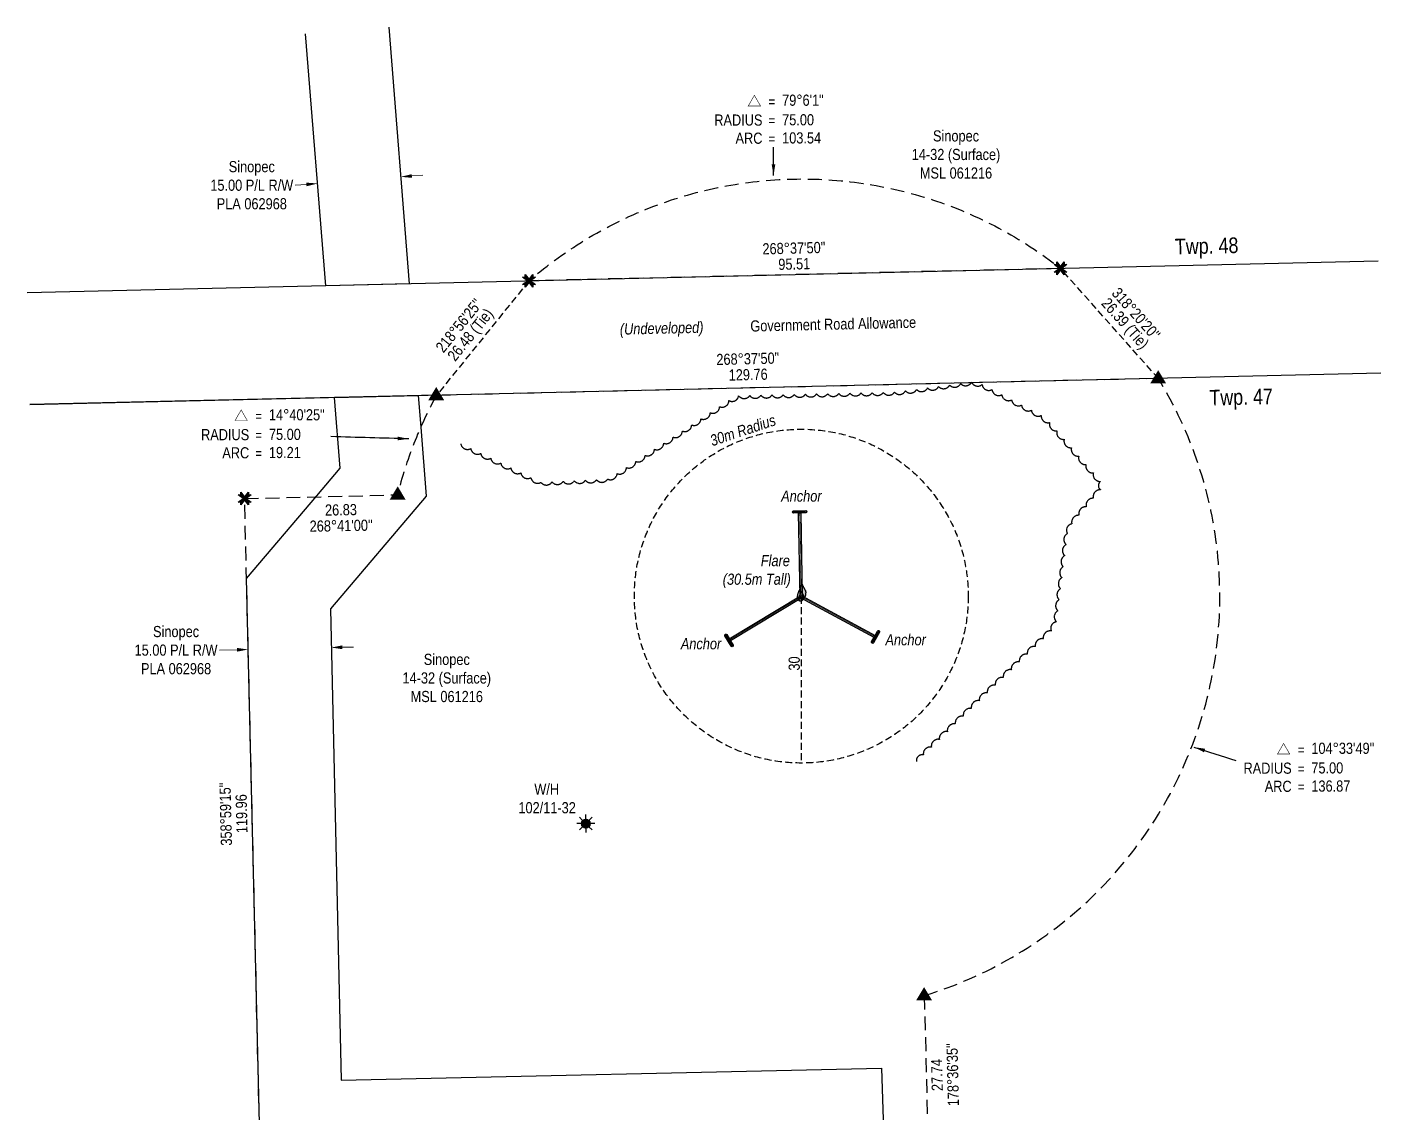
# Model space of a CAD drawing. Extents: x 614096 to 617019, y 5883619 to 5886341.
# Drawn here: x 615803 to 617019, y 5885366 to 5886341 of the extents above; entities that cross this region are included whole.
import ezdxf
from ezdxf.enums import TextEntityAlignment as Align

# ---------------------------------------------------------------- set-up
doc = ezdxf.new("R2010")
doc.units = 0
doc.header["$LTSCALE"] = 5
doc.header["$PDSIZE"] = 1
for name, pattern in [('0', [1, 1, 0]), ('foc-ACCESSROAD', [3.75, 2.5, -1.25]), ('foc-TIELINE', [1.875, 1.25, -0.625])]:
    doc.linetypes.add(name, pattern=pattern)
doc.layers.get('Defpoints').update_dxf_attribs({"color": 9})
for name, color, linetype in [('AS-POWER-EXISTING-ANC', 72, 'Continuous'), ('AS-POWER-EXISTING-T', 72, 'Continuous'), ('AS-SYMBOL', 7, 'Continuous'), ('C-RW', 13, 'Continuous'), ('C-WS', 13, 'foc-ACCESSROAD'), ('C-WS-S', 13, 'Continuous'), ('D-TXT', 6, 'Continuous'), ('L-BD', 7, 'Continuous'), ('L-MON', 1, 'Continuous'), ('L-ROAD-T', 7, 'Continuous'), ('L-SEC', 7, 'Continuous'), ('L-TIE', 7, 'foc-TIELINE'), ('P-BUFFER-PURPLE', 187, 'foc-TIELINE'), ('P-BUFFER-PURPLE-T', 187, 'Continuous'), ('T-BUSH', 110, '0'), ('T-TIE', 201, 'foc-TIELINE')]:
    doc.layers.add(name, color=color, linetype=linetype)
for name, color, linetype, lineweight in [('C-RW-T', 13, 'Continuous', 9), ('C-WS-T', 13, 'Continuous', 9), ('T-TEXT', 48, 'Continuous', 18)]:
    doc.layers.add(name, color=color, linetype=linetype, lineweight=lineweight)
doc.styles.add('18', font='ARIALN.TTF', dxfattribs={"height": 18})
doc.styles.add('80', font='ARIALN.TTF', dxfattribs={"height": 10})
doc.styles.add('80CG', font='ARIALN.TTF', dxfattribs={"height": 10})
doc.styles.add('80L', font='ARIALN.TTF', dxfattribs={"height": 10})
doc.styles.add('80LS', font='ARIALNI.TTF', dxfattribs={"height": 10})
doc.dimstyles.new('Compass 5 000', dxfattribs={"dimscale": 5, "dimtxt": 9, "dimasz": 2, "dimexe": 0.2, "dimexo": 0.0625, "dimgap": 0.5, "dimtad": 0, "dimtih": 1, "dimtoh": 1, "dimzin": 0, "dimdsep": 46, "dimtxsty": '80CG', "dimcen": 0.1, "dimse1": 1, "dimse2": 1, "dimclrd": 256, "dimclrt": 256, "dimaunit": 1, "dimadec": 4, "dimazin": 0, "dimtfac": 0.06, "dimtofl": 0, "dimtmove": 0, "dimatfit": 1, "dimfxl": 0.2, "dimtolj": 1, "dimtzin": 0, "dimlwd": -1, "dimarcsym": 0})

# ---------------------------------------------------------------- blocks, each defined once
blk = doc.blocks.new('*U477')
h = blk.add_hatch(color=255)
h.dxf.hatch_style = 1
edge = h.paths.add_edge_path()
edge.add_arc((12.99, 7.84), 0.2, -58.8801, 121.1199, ccw=False)
edge.add_line((13.09, 7.67), (0.27, -0.07))
edge.add_line((0.27, -0.07), (0.07, 0.27))
edge.add_line((0.07, 0.27), (12.88, 8.01))
h = blk.add_hatch(color=255)
h.dxf.hatch_style = 1
edge = h.paths.add_edge_path()
edge.add_arc((-0.57, 0.94), 0.2, 31.1199, 211.1199, ccw=False)
edge.add_line((-0.4, 1.05), (0.27, -0.07))
edge.add_line((0.27, -0.07), (0.74, -0.84))
edge.add_arc((0.57, -0.94), 0.2, -148.8801, 31.1199, ccw=False)
edge.add_line((0.4, -1.05), (-0.74, 0.84))
at = {"color": 72, "const_width": 0.1, "flags": 128}
for points in [[(12.99, 7.84), (0, 0)], [(-0.57, 0.94), (0.57, -0.94)]]:
    blk.add_lwpolyline(points, dxfattribs=at)
at = {"color": 255, "flags": 128}
blk.add_lwpolyline([(12.88, 8.01, -1), (13.09, 7.67), (0.27, -0.07), (0.07, 0.27)], format="xyb", close=True, dxfattribs=at)
at = {"color": 255}
blk.add_lwpolyline([(-0.74, 0.84, -1), (-0.4, 1.05), (0.27, -0.07), (0.74, -0.84, -1), (0.4, -1.05)], format="xyb", close=True, dxfattribs=at)
blk = doc.blocks.new('*U478')
h = blk.add_hatch(color=255)
h.dxf.hatch_style = 1
edge = h.paths.add_edge_path()
edge.add_arc((-13.35, 7.22), 0.2, 61.5872, 241.5872, ccw=False)
edge.add_line((-13.26, 7.4), (-0.08, 0.27))
edge.add_line((-0.08, 0.27), (-0.27, -0.08))
edge.add_line((-0.27, -0.08), (-13.45, 7.05))
h = blk.add_hatch(color=255)
h.dxf.hatch_style = 1
edge = h.paths.add_edge_path()
edge.add_arc((-0.52, -0.97), 0.2, 151.5872, 331.5872, ccw=False)
edge.add_line((-0.7, -0.87), (-0.08, 0.27))
edge.add_line((-0.08, 0.27), (0.35, 1.06))
edge.add_arc((0.52, 0.97), 0.2, -28.4128, 151.5872, ccw=False)
edge.add_line((0.7, 0.87), (-0.35, -1.06))
at = {"color": 255, "flags": 128}
blk.add_lwpolyline([(-13.45, 7.05, -1), (-13.26, 7.4), (-0.08, 0.27), (-0.27, -0.08)], format="xyb", close=True, dxfattribs=at)
at = {"color": 72, "const_width": 0.1, "flags": 128}
for points in [[(-13.35, 7.22), (0, 0)], [(-0.52, -0.97), (0.52, 0.97)]]:
    blk.add_lwpolyline(points, dxfattribs=at)
at = {"color": 255}
blk.add_lwpolyline([(-0.35, -1.06, -1), (-0.7, -0.87), (-0.08, 0.27), (0.35, 1.06, -1), (0.7, 0.87)], format="xyb", close=True, dxfattribs=at)
blk = doc.blocks.new('*U479')
h = blk.add_hatch(color=255)
h.dxf.hatch_style = 1
edge = h.paths.add_edge_path()
edge.add_arc((1.1, 0.02), 0.2, -88.9816, 91.0184, ccw=False)
edge.add_line((1.1, -0.18), (-0.2, -0.2))
edge.add_line((-0.2, -0.2), (-1.1, -0.22))
edge.add_arc((-1.1, -0.02), 0.2, 91.0184, 271.0184, ccw=False)
edge.add_line((-1.1, 0.18), (1.1, 0.22))
h = blk.add_hatch(color=255)
h.dxf.hatch_style = 1
edge = h.paths.add_edge_path()
edge.add_arc((0.27, -15.25), 0.2, -178.9816, 1.0184, ccw=False)
edge.add_line((0.07, -15.25), (-0.2, -0.2))
edge.add_line((-0.2, -0.2), (0.2, -0.2))
edge.add_line((0.2, -0.2), (0.47, -15.25))
at = {"color": 255}
blk.add_lwpolyline([(1.1, 0.22, -1), (1.1, -0.18), (-0.2, -0.2), (-1.1, -0.22, -1), (-1.1, 0.18)], format="xyb", close=True, dxfattribs=at)
at = {"color": 72, "const_width": 0.1, "flags": 128}
for points in [[(1.1, 0.02), (-1.1, -0.02)], [(0.27, -15.25), (0, 0)]]:
    blk.add_lwpolyline(points, dxfattribs=at)
at = {"color": 255, "flags": 128}
blk.add_lwpolyline([(0.47, -15.25, -1), (0.07, -15.25), (-0.2, -0.2), (0.2, -0.2)], format="xyb", close=True, dxfattribs=at)
blk = doc.blocks.new('FLARE')
h = blk.add_hatch(color=255)
h.dxf.hatch_style = 1
h.paths.add_polyline_path([(0.16, 2.41, 0.114147), (0.13, 2.43), (0.11, 2.44, 0.261551), (0.01, 2.42), (0, 2.41, 0.131268), (-0.03, 2.37), (-0.04, 2.35, 0.041497), (-0.05, 2.33), (-0.05, 2.29, 0.015174), (-0.05, 2.29), (-0.06, 2.24, 0.004376), (-0.06, 2.24), (-0.07, 2.18), (-0.08, 2.11), (-0.09, 2.05), (-0.1, 1.98), (-0.12, 1.91), (-0.14, 1.83), (-0.17, 1.76), (-0.19, 1.68), (-0.22, 1.61), (-0.26, 1.53), (-0.29, 1.46), (-0.32, 1.39), (-0.36, 1.32), (-0.39, 1.25, 0.000505), (-0.39, 1.25), (-0.43, 1.18, 0.002398), (-0.43, 1.18), (-0.46, 1.1, 0.004177), (-0.46, 1.1), (-0.5, 1.03, 0.005735), (-0.5, 1.03), (-0.53, 0.95, 0.006994), (-0.53, 0.95), (-0.56, 0.87, 0.00791), (-0.57, 0.87), (-0.6, 0.78, 0.008323), (-0.6, 0.78), (-0.63, 0.69, 0.008095), (-0.63, 0.68), (-0.66, 0.59, 0.008067), (-0.66, 0.59), (-0.68, 0.49, 0.008387), (-0.68, 0.49), (-0.7, 0.39, 0.009056), (-0.71, 0.38), (-0.72, 0.28, 0.010123), (-0.72, 0.28), (-0.74, 0.18, 0.011689), (-0.74, 0.18), (-0.75, 0.08, 0.013925), (-0.75, 0.08), (-0.75, -0.02, 0.016488), (-0.75, -0.02), (-0.75, -0.11, 0.017255), (-0.75, -0.12), (-0.74, -0.2, 0.01735), (-0.74, -0.2), (-0.73, -0.28, 0.017311), (-0.73, -0.29), (-0.71, -0.36, 0.01715), (-0.71, -0.36), (-0.69, -0.43, 0.016886), (-0.69, -0.44), (-0.66, -0.5, 0.016546), (-0.66, -0.5), (-0.63, -0.56, 0.016164), (-0.63, -0.56), (-0.6, -0.61, 0.016329), (-0.6, -0.62), (-0.57, -0.66, 0.018828), (-0.57, -0.67), (-0.54, -0.71, 0.022087), (-0.53, -0.71), (-0.5, -0.75, 0.025345), (-0.49, -0.76), (-0.46, -0.78, 0.028234), (-0.45, -0.79), (-0.42, -0.82, 0.030298), (-0.41, -0.82), (-0.37, -0.84, 0.031129), (-0.36, -0.85), (-0.32, -0.86, 0.030544), (-0.31, -0.87), (-0.27, -0.88, 0.028465), (-0.26, -0.88), (-0.22, -0.89, 0.025311), (-0.21, -0.89), (-0.16, -0.89, 0.02283), (-0.15, -0.89), (-0.11, -0.89, 0.021226), (-0.1, -0.89), (-0.05, -0.88, 0.020401), (-0.04, -0.88), (0, -0.87, 0.020299), (0.01, -0.87), (0.05, -0.85, 0.020911), (0.06, -0.85), (0.11, -0.83, 0.022277), (0.11, -0.83), (0.15, -0.81, 0.023712), (0.16, -0.8), (0.2, -0.78, 0.022408), (0.21, -0.78), (0.24, -0.75, 0.01993), (0.25, -0.74), (0.28, -0.72, 0.017146), (0.28, -0.71), (0.31, -0.68, 0.014211), (0.32, -0.68), (0.35, -0.64, 0.011221), (0.35, -0.64), (0.37, -0.61, 0.008212), (0.38, -0.61), (0.4, -0.57, 0.005172), (0.4, -0.57), (0.42, -0.54, 0.002523), (0.43, -0.54), (0.45, -0.5, 0.001671), (0.45, -0.5), (0.47, -0.47, 0.001229), (0.47, -0.47), (0.49, -0.44, 0.00075), (0.49, -0.44), (0.51, -0.41, 0.00026), (0.51, -0.41), (0.54, -0.37), (0.56, -0.34), (0.58, -0.3), (0.61, -0.27), (0.63, -0.23, 0.001311), (0.63, -0.23), (0.66, -0.19, 0.003726), (0.66, -0.19), (0.69, -0.15, 0.006065), (0.69, -0.14), (0.72, -0.1, 0.008452), (0.72, -0.1), (0.74, -0.05, 0.010991), (0.75, -0.05), (0.77, 0, 0.013767), (0.77, 0), (0.79, 0.05, 0.016839), (0.8, 0.05), (0.81, 0.1, 0.019104), (0.82, 0.11), (0.83, 0.15, 0.016987), (0.83, 0.16), (0.84, 0.21, 0.013636), (0.84, 0.21), (0.85, 0.26, 0.010244), (0.85, 0.27), (0.86, 0.31, 0.006846), (0.86, 0.32), (0.86, 0.37, 0.003419), (0.86, 0.37), (0.86, 0.41), (0.87, 0.46), (0.87, 0.5), (0.88, 0.54), (0.88, 0.59), (0.89, 0.63, 0.001278), (0.89, 0.63), (0.89, 0.67, 0.004735), (0.89, 0.67), (0.9, 0.71, 0.008354), (0.9, 0.72), (0.9, 0.76, 0.012059), (0.9, 0.76), (0.9, 0.8, 0.015712), (0.9, 0.81), (0.9, 0.85, 0.018457), (0.9, 0.85), (0.9, 0.89, 0.018102), (0.9, 0.9), (0.89, 0.94, 0.016533), (0.89, 0.95), (0.88, 0.99, 0.014576), (0.88, 0.99), (0.87, 1.03, 0.012435), (0.86, 1.04), (0.85, 1.08, 0.010283), (0.85, 1.09), (0.83, 1.13, 0.00824), (0.83, 1.13), (0.81, 1.18, 0.00638), (0.81, 1.18), (0.78, 1.23, 0.004735), (0.78, 1.23), (0.76, 1.29, 0.003388), (0.75, 1.29), (0.73, 1.34, 0.002345), (0.73, 1.34), (0.7, 1.4, 0.001492), (0.7, 1.4), (0.67, 1.46, 0.000746), (0.67, 1.46), (0.63, 1.51), (0.6, 1.57), (0.57, 1.62), (0.55, 1.68), (0.52, 1.73), (0.49, 1.78), (0.47, 1.83), (0.45, 1.87), (0.42, 1.92), (0.4, 1.97), (0.38, 2.02), (0.35, 2.08, 0.000332), (0.35, 2.08), (0.33, 2.13, 0.001849), (0.33, 2.13), (0.3, 2.19, 0.0038), (0.3, 2.19), (0.27, 2.24, 0.006473), (0.27, 2.24), (0.25, 2.29, 0.010865), (0.24, 2.3), (0.22, 2.34, 0.019524), (0.22, 2.34), (0.19, 2.38, 0.041077), (0.18, 2.39)])
at = {"color": 48, "flags": 128}
for points in [[(0.11, -0.72), (0.07, -0.74), (0.03, -0.76), (-0.02, -0.77), (-0.07, -0.78), (-0.11, -0.79), (-0.16, -0.79), (-0.2, -0.79), (-0.25, -0.78), (-0.29, -0.77), (-0.32, -0.76), (-0.36, -0.74), (-0.4, -0.71), (-0.43, -0.68), (-0.46, -0.65), (-0.49, -0.61), (-0.52, -0.56), (-0.54, -0.51), (-0.57, -0.46), (-0.59, -0.4), (-0.61, -0.33), (-0.63, -0.26), (-0.64, -0.19), (-0.65, -0.11), (-0.65, -0.02), (-0.65, 0.07), (-0.64, 0.17), (-0.63, 0.27), (-0.61, 0.36), (-0.58, 0.46), (-0.56, 0.56), (-0.53, 0.66), (-0.5, 0.75), (-0.47, 0.83), (-0.44, 0.91), (-0.41, 0.99), (-0.37, 1.06), (-0.34, 1.13), (-0.3, 1.2), (-0.27, 1.27), (-0.23, 1.34), (-0.2, 1.42), (-0.16, 1.49), (-0.13, 1.57), (-0.1, 1.65), (-0.07, 1.73), (-0.04, 1.8), (-0.02, 1.88), (0, 1.96), (0.01, 2.03), (0.02, 2.1), (0.03, 2.17), (0.04, 2.22), (0.05, 2.27), (0.05, 2.31), (0.06, 2.34), (0.08, 2.35), (0.09, 2.34), (0.11, 2.32), (0.13, 2.29), (0.16, 2.25), (0.18, 2.2), (0.21, 2.14), (0.24, 2.09), (0.26, 2.03), (0.29, 1.98), (0.31, 1.93), (0.33, 1.88), (0.36, 1.83), (0.38, 1.78), (0.41, 1.73), (0.43, 1.68), (0.46, 1.63), (0.49, 1.58), (0.52, 1.52), (0.55, 1.47), (0.58, 1.41), (0.61, 1.35), (0.64, 1.3), (0.67, 1.24), (0.69, 1.19), (0.72, 1.14), (0.74, 1.09), (0.75, 1.05), (0.77, 1), (0.78, 0.96), (0.79, 0.92), (0.8, 0.88), (0.8, 0.84), (0.8, 0.8), (0.8, 0.76), (0.8, 0.72), (0.79, 0.68), (0.79, 0.64), (0.78, 0.6), (0.78, 0.56), (0.77, 0.51), (0.77, 0.47), (0.76, 0.42), (0.76, 0.37), (0.76, 0.33), (0.75, 0.28), (0.74, 0.23), (0.73, 0.18), (0.72, 0.13), (0.7, 0.09), (0.68, 0.04), (0.66, 0), (0.63, -0.05), (0.61, -0.09), (0.58, -0.13), (0.55, -0.17), (0.53, -0.21), (0.5, -0.25), (0.48, -0.28), (0.45, -0.32), (0.43, -0.35), (0.41, -0.38), (0.39, -0.42), (0.37, -0.45), (0.34, -0.48), (0.32, -0.51), (0.3, -0.55), (0.27, -0.58), (0.24, -0.61), (0.21, -0.64), (0.18, -0.67), (0.15, -0.7)], [(0.02, -0.75), (-0.01, -0.76), (-0.03, -0.77), (-0.05, -0.78), (-0.08, -0.78), (-0.11, -0.79), (-0.13, -0.79), (-0.16, -0.79), (-0.18, -0.78), (-0.2, -0.78), (-0.23, -0.77), (-0.25, -0.76), (-0.26, -0.74), (-0.28, -0.73), (-0.3, -0.71), (-0.32, -0.69), (-0.33, -0.66), (-0.35, -0.63), (-0.36, -0.6), (-0.37, -0.57), (-0.39, -0.53), (-0.4, -0.49), (-0.4, -0.45), (-0.41, -0.41), (-0.41, -0.36), (-0.41, -0.31), (-0.4, -0.25), (-0.39, -0.2), (-0.38, -0.14), (-0.37, -0.09), (-0.36, -0.03), (-0.34, 0.02), (-0.32, 0.07), (-0.31, 0.12), (-0.29, 0.16), (-0.27, 0.21), (-0.25, 0.25), (-0.23, 0.29), (-0.21, 0.33), (-0.19, 0.37), (-0.17, 0.41), (-0.15, 0.45), (-0.14, 0.49), (-0.12, 0.53), (-0.1, 0.58), (-0.08, 0.62), (-0.07, 0.66), (-0.06, 0.71), (-0.05, 0.75), (-0.04, 0.79), (-0.03, 0.83), (-0.03, 0.87), (-0.02, 0.9), (-0.02, 0.93), (-0.01, 0.95), (-0.01, 0.96), (0, 0.97), (0.01, 0.96), (0.02, 0.95), (0.03, 0.94), (0.04, 0.91), (0.06, 0.88), (0.07, 0.86), (0.09, 0.82), (0.1, 0.79), (0.12, 0.76), (0.13, 0.74), (0.14, 0.71), (0.16, 0.68), (0.17, 0.65), (0.18, 0.63), (0.2, 0.6), (0.21, 0.57), (0.23, 0.54), (0.25, 0.51), (0.26, 0.47), (0.28, 0.44), (0.3, 0.41), (0.31, 0.38), (0.33, 0.35), (0.34, 0.32), (0.36, 0.29), (0.37, 0.27), (0.38, 0.24), (0.39, 0.22), (0.39, 0.19), (0.4, 0.17), (0.4, 0.15), (0.41, 0.13), (0.41, 0.1), (0.41, 0.08), (0.4, 0.06), (0.4, 0.04), (0.4, 0.01), (0.39, -0.01), (0.39, -0.03), (0.39, -0.06), (0.39, -0.08), (0.38, -0.11), (0.38, -0.14), (0.38, -0.16), (0.38, -0.19), (0.37, -0.22), (0.37, -0.24), (0.36, -0.27), (0.35, -0.3), (0.34, -0.32), (0.32, -0.35), (0.31, -0.37), (0.3, -0.4), (0.28, -0.42), (0.27, -0.44), (0.25, -0.46), (0.24, -0.48), (0.22, -0.5), (0.21, -0.52), (0.2, -0.54), (0.19, -0.56), (0.17, -0.58), (0.16, -0.6), (0.15, -0.61), (0.14, -0.63), (0.12, -0.65), (0.11, -0.67), (0.09, -0.69), (0.08, -0.7), (0.06, -0.72), (0.04, -0.74)]]:
    blk.add_lwpolyline(points, close=True, dxfattribs=at)
blk = doc.blocks.new('GAS')
h = blk.add_hatch(color=255)
h.dxf.hatch_style = 1
edge = h.paths.add_edge_path()
edge.add_arc((0, 0), 0.9, 0, 360)
for p, q in [((-0.81, 0), (-1.62, 0)), ((-0.57, 0.57), (-1.14, 1.14)), ((0, 0.81), (0, 1.62)), ((0.57, 0.57), (1.14, 1.14)), ((1.62, 0), (0.81, 0)), ((-0.57, -0.57), (-1.14, -1.14)), ((0, -0.81), (0, -1.62)), ((1.14, -1.14), (0.57, -0.57))]:
    blk.add_line(p, q)
blk.add_circle((0, 0), 0.8)
blk = doc.blocks.new('STRIA')
blk.add_hatch(color=255).paths.add_polyline_path([(-0.04, 1.52), (-1.47, -0.87), (1.39, -0.87)])
blk = doc.blocks.new('STRIAA')
blk.add_blockref('STRIA', (0, 0))
blk = doc.blocks.new('STRIB')
at = {"color": 1}
blk.add_solid([(-1.12, -0.67), (-0.04, 1.13), (1.04, -0.67)], dxfattribs=at)
blk = doc.blocks.new('STRIBB')
blk.add_blockref('STRIB', (0, 0))
blk = doc.blocks.new('STRICC')
for name in ['STRIAA', 'STRIBB']:
    blk.add_blockref(name, (0, 0))
blk = doc.blocks.new('fdspike')
blk.add_blockref('STRICC', (0, 0))
blk = doc.blocks.new('TEMP')
h = blk.add_hatch(color=255)
h.dxf.hatch_style = 1
h.paths.add_polyline_path([(0, 0.25), (-0.67, 1.15), (-0.67, 0.67), (-1.15, 0.67), (-0.25, 0), (-1.15, -0.67), (-0.67, -0.67), (-0.67, -1.15), (0, -0.25), (0.67, -1.15), (0.67, -0.67), (1.15, -0.67), (0.25, 0), (1.15, 0.67), (0.67, 0.67), (0.67, 1.15)])
h.paths.add_polyline_path([(0.57, 0.85), (0.57, 0.57), (0.85, 0.57), (0.08, 0), (0.85, -0.57), (0.57, -0.57), (0.57, -0.85), (0, -0.08), (-0.57, -0.85), (-0.57, -0.57), (-0.85, -0.57), (-0.08, 0), (-0.85, 0.57), (-0.57, 0.57), (-0.57, 0.85), (0, 0.08)], flags=16)
h = blk.add_hatch(color=1)
h.dxf.hatch_style = 1
h.paths.add_polyline_path([(0, 0.08), (-0.57, 0.85), (-0.57, 0.57), (-0.85, 0.57), (-0.08, 0), (-0.85, -0.57), (-0.57, -0.57), (-0.57, -0.85), (0, -0.08), (0.57, -0.85), (0.57, -0.57), (0.85, -0.57), (0.08, 0), (0.85, 0.57), (0.57, 0.57), (0.57, 0.85)])
at = {"color": 1}
for p, q in [((-0.08, 0), (0.08, 0)), ((0, 0.08), (0, -0.08))]:
    blk.add_line(p, q, dxfattribs=at)
at = {"color": 255, "flags": 128}
blk.add_lwpolyline([(-0.25, 0), (-1.15, 0.67), (-0.67, 0.67), (-0.67, 1.15), (0, 0.25), (0.67, 1.15), (0.67, 0.67), (1.15, 0.67), (0.25, 0), (1.15, -0.67), (0.67, -0.67), (0.67, -1.15), (0, -0.25), (-0.67, -1.15), (-0.67, -0.67), (-1.15, -0.67)], close=True, dxfattribs=at)
at = {"color": 1, "flags": 128}
blk.add_lwpolyline([(-0.08, 0), (-0.85, 0.57), (-0.57, 0.57), (-0.57, 0.85), (0, 0.08), (0.57, 0.85), (0.57, 0.57), (0.85, 0.57), (0.08, 0), (0.85, -0.57), (0.57, -0.57), (0.57, -0.85), (0, -0.08), (-0.57, -0.85), (-0.57, -0.57), (-0.85, -0.57)], close=True, dxfattribs=at)
blk = doc.blocks.new('*D469')
at = {"layer": 'C-RW-T', "transparency": 16777216}
for p, q in [((615991.7, 5885781.7), (615976, 5885781.4)), ((616086.3, 5885784), (616096.3, 5885784.2))]:
    blk.add_line(p, q, dxfattribs=at)
for points in [[(615991.7, 5885783.4), (615991.7, 5885780.1), (616001.7, 5885782)], [(616086.2, 5885785.7), (616086.3, 5885782.3), (616076.3, 5885783.8)]]:
    blk.add_solid(points, dxfattribs=at)
at = {"layer": 'Defpoints', "color": 0, "transparency": 16777216}
for p in [(616001.7, 5885782), (616077.8, 5885720), (616003.2, 5885718.3)]:
    blk.add_point(p, dxfattribs=at)
at = {"layer": 'C-RW-T', "transparency": 16777216, "insert": (615936.9, 5885781.4), "char_height": 10, "attachment_point": 5, "style": '80CG'}
blk.add_mtext('\\A1;Sinopec\\P15.00 P/L R/W\\PPLA 062968', dxfattribs=at)
blk = doc.blocks.new('*D470')
at = {"layer": 'C-RW-T', "transparency": 16777216}
for p, q in [((616148.6, 5886207.4), (616158.6, 5886208.2)), ((616053.9, 5886199.8), (616044, 5886199))]:
    blk.add_line(p, q, dxfattribs=at)
for points in [[(616148.5, 5886209), (616148.8, 5886205.7), (616138.7, 5886206.6)], [(616053.8, 5886201.4), (616054.1, 5886198.1), (616063.9, 5886200.6)]]:
    blk.add_solid(points, dxfattribs=at)
at = {"layer": 'Defpoints', "color": 0, "transparency": 16777216}
for p in [(616138.4, 5886210.4), (616063.6, 5886204.5), (616063.9, 5886200.6)]:
    blk.add_point(p, dxfattribs=at)
at = {"layer": 'C-RW-T', "transparency": 16777216, "insert": (616004.9, 5886199), "char_height": 10, "attachment_point": 5, "style": '80CG'}
blk.add_mtext('\\A1;Sinopec\\P15.00 P/L R/W\\PPLA 062968', dxfattribs=at)
blk = doc.blocks.new('curve')
at = {"const_width": 0.1}
blk.add_lwpolyline([(-4.99, 5.39), (-6.08, 3.49), (-3.89, 3.49)], close=True, dxfattribs=at)
at = {"style": '80'}
for p in [(-2.44, 3.36), (-2.44, -0.04), (-2.44, -3.3)]:
    blk.add_text('=', height=1.8, dxfattribs=at).set_placement(p)
for s, p in [('RADIUS', (-3.54, -0.05)), ('ARC', (-3.54, -3.31))]:
    blk.add_text(s, height=2, dxfattribs=at).set_placement(p, align=Align.RIGHT)
for tag, p in [('DELTA', (0, 3.52)), ('CURVE_RADIUS', (0, 0)), ('ARC_LENGTH', (0, -3.26))]:
    blk.add_attdef(tag, p, '', height=2, dxfattribs=at)

msp = doc.modelspace()

# ---------------------------------------------------------------- linework, layer by layer
at = {"layer": 'C-RW'}
for points in [[(616127.886, 5886341.114), (616146.36, 5886110.558), (616071.261, 5886108.794), (616053.125, 5886335.123)], [(616969.399, 5884900.333), (616533.848, 5884941.544), (616506.975, 5884944.091), (616497.242, 5885330.064), (616448.978, 5885328.902), (616397.308, 5885327.658), (616012.69, 5885318.398), (616000.177, 5885845.847), (616063.272, 5885919.957), (616084.408, 5885944.775), (616079.303, 5886008.412), (616154.405, 5886010.177), (616156.832, 5885981.814), (616161.649, 5885919.793), (616075.535, 5885818.672), (616085.266, 5885395.025), (616570.555, 5885406.079), (616572.917, 5885331.886), (616582.155, 5885012.315), (616976.43, 5884975.006)]]:
    msp.add_lwpolyline(points, dxfattribs=at)
at = {"layer": 'C-WS', "flags": 128}
msp.add_lwpolyline([(616731.155, 5886124.352), (616253.9, 5886113.156, -0.35953138)], format="xyb", close=True, dxfattribs=at)
at = {"layer": 'C-WS'}
msp.add_lwpolyline([(616497.242, 5885330.064), (616515.663, 5884595.071), (616156.285, 5884586.418), (616155.995, 5884686.403), (616203.884, 5884687.981), (616413.323, 5884692.598), (616408.971, 5884852.262), (616408.26, 5884902.904), (616406.808, 5884963.203), (616398.033, 5885327.675), (616012.69, 5885318.398), (615998.474, 5885917.619), (616135.7, 5885920.95, -0.06452407), (616170.946, 5886010.62), (616818.826, 5886025.819, -0.49078114), (616608.877, 5885471.176), (616612.242, 5885332.581), (616572.917, 5885331.886)], format="xyb", close=True, dxfattribs=at)
at = {"layer": 'Defpoints', "color": 3}
msp.add_line((616170.487, 5886010.61), (615805.459, 5886002.047), dxfattribs=at)
at = {"layer": 'L-SEC'}
for p, q in [((615803.1, 5886102.581), (617016.566, 5886131.047)), ((615805.459, 5886002.047), (617018.924, 5886030.513))]:
    msp.add_line(p, q, dxfattribs=at)
at = {"layer": 'L-TIE', "flags": 128}
for points in [[(616819.107, 5886025.361), (616731.155, 5886124.352)], [(616253.9, 5886113.156), (616170.732, 5886010.231)]]:
    msp.add_lwpolyline(points, dxfattribs=at)
at = {"layer": 'P-BUFFER-PURPLE'}
msp.add_circle((616498.392, 5885829.971, 4494.165), 149.944, dxfattribs=at)
at = {"layer": 'T-BUSH', "flags": 128}
msp.add_lwpolyline([(616192.574, 5885966.854, 0.52056705), (616201.57, 5885962.496, 0.52056705), (616210.566, 5885958.137, 0.52056705), (616219.562, 5885953.778, 0.52056705), (616228.558, 5885949.419, 0.52056705), (616237.554, 5885945.06, 0.52056705), (616246.549, 5885940.701, 0.52056705), (616255.545, 5885936.343, 0.52056705), (616264.565, 5885932.1, 0.52056705), (616274.549, 5885932.586, 0.52056705), (616284.534, 5885933.072, 0.52056705), (616294.518, 5885933.559, 0.52056705), (616304.502, 5885934.045, 0.52056705), (616314.487, 5885934.531, 0.52056705), (616324.471, 5885935.017, 0.52056705), (616333.004, 5885939.979, 0.52056705), (616341.373, 5885945.446, 0.52056705), (616349.742, 5885950.913, 0.52056705), (616358.111, 5885956.38, 0.52056705), (616366.48, 5885961.846, 0.52056705), (616374.849, 5885967.313, 0.52056705), (616383.218, 5885972.78, 0.52056705), (616391.587, 5885978.247, 0.52056705), (616399.955, 5885983.713, 0.52056705), (616408.324, 5885989.18, 0.52056705), (616416.693, 5885994.647, 0.52056705), (616425.062, 5886000.114, 0.52056705), (616433.431, 5886005.58, 0.52056705), (616442.141, 5886009.947, 0.52056705), (616452.135, 5886010.176, 0.52056705), (616462.129, 5886010.404, 0.52056705), (616472.122, 5886010.633, 0.52056705), (616482.116, 5886010.861, 0.52056705), (616492.11, 5886011.09, 0.52056705), (616502.103, 5886011.319, 0.52056705), (616512.097, 5886011.547, 0.52056705), (616522.09, 5886011.776, 0.52056705), (616532.084, 5886012.004, 0.52056705), (616542.078, 5886012.233, 0.52056705), (616552.071, 5886012.461, 0.52056705), (616562.065, 5886012.69, 0.52056705), (616572.059, 5886012.919, 0.52056705), (616582.052, 5886013.147, 0.52056705), (616591.974, 5886014.305, 0.52056705), (616601.883, 5886015.619, 0.52056705), (616611.793, 5886016.933, 0.52056705), (616621.702, 5886018.247, 0.52056705), (616631.612, 5886019.561, 0.52056705), (616641.521, 5886020.874, 0.52056705), (616651.431, 5886022.188, 0.52056705), (616660.736, 5886020.088, 0.52056705), (616669.591, 5886015.45, 0.52056705), (616678.446, 5886010.812, 0.52056705), (616687.301, 5886006.174, 0.52056705), (616696.156, 5886001.536, 0.52056705), (616705.011, 5885996.898, 0.52056705), (616713.867, 5885992.26, 0.52056705), (616721.364, 5885985.906, 0.52056705), (616727.913, 5885978.354, 0.52056705), (616734.463, 5885970.802, 0.52056705), (616741.013, 5885963.251, 0.52056705), (616747.562, 5885955.699, 0.52056705), (616754.112, 5885948.148, 0.52056705), (616760.662, 5885940.596, 0.52056705), (616767.211, 5885933.044, 0.52056705), (616767.187, 5885925.451, 0.52056705), (616760.733, 5885917.818, 0.52056705), (616754.279, 5885910.184, 0.52056705), (616747.825, 5885902.551, 0.52056705), (616741.371, 5885894.917, 0.52056705), (616737.384, 5885886.204, 0.52056705), (616736.157, 5885876.283, 0.52056705), (616734.93, 5885866.363, 0.52056705), (616733.703, 5885856.442, 0.52056705), (616732.476, 5885846.521, 0.52056705), (616731.249, 5885836.601, 0.52056705), (616730.023, 5885826.68, 0.52056705), (616728.796, 5885816.759, 0.52056705), (616727.569, 5885806.839, 0.52056705), (616722.939, 5885798.613, 0.52056705), (616715.758, 5885791.659, 0.52056705), (616708.578, 5885784.705, 0.52056705), (616701.397, 5885777.751, 0.52056705), (616694.216, 5885770.797, 0.52056705), (616687.035, 5885763.843, 0.52056705), (616679.854, 5885756.888, 0.52056705), (616672.673, 5885749.934, 0.52056705), (616665.493, 5885742.98, 0.52056705), (616658.312, 5885736.026, 0.52056705), (616651.131, 5885729.072, 0.52056705), (616643.95, 5885722.118, 0.52056705), (616636.769, 5885715.163, 0.52056705), (616629.588, 5885708.209, 0.52056705), (616622.408, 5885701.255, 0.52056705), (616615.227, 5885694.301, 0.52056705), (616608.046, 5885687.347, 0.52056705), (616601.783, 5885681.281, 0.52056705)], format="xyb", dxfattribs=at)
at = {"layer": 'T-TIE', "elevation": 4494.165, "flags": 128}
msp.add_lwpolyline([(616498.317, 5885829.431), (616498.317, 5885680.027)], dxfattribs=at)

# ---------------------------------------------------------------- block references
at = {"layer": 'AS-POWER-EXISTING-ANC', "xscale": 4.998120350000002, "yscale": 4.998120350000002, "zscale": 4.998120350000002}
for name, p in [('*U479', (616496.962, 5885905.656)), ('*U477', (616433.402, 5885790.241)), ('*U478', (616565.047, 5885793.331))]:
    msp.add_blockref(name, p, dxfattribs=at)
at = {"layer": 'AS-SYMBOL', "xscale": 4.998120350000002, "yscale": 4.998120350000002, "zscale": 4.998120350000002}
msp.add_blockref('FLARE', (616498.317, 5885829.431, 4494.165), dxfattribs=at)
at = {"layer": 'C-WS-S', "color": 3, "xscale": 4.998120350000002, "yscale": 4.998120350000002, "zscale": 4.998120350000002}
msp.add_blockref('GAS', (616304.887, 5885625.596), dxfattribs=at)
at = {"layer": 'L-BD', "xscale": 4.998120350000002, "yscale": 4.998120350000002, "zscale": 4.998120350000002}
for p, values in [((616481.179, 5886252.851), {'DELTA': '79%%d6\'1"', 'CURVE_RADIUS': '75.00', 'ARC_LENGTH': '103.54'}), ((616020.29, 5885970.259), {'DELTA': '14%%d40\'25"', 'CURVE_RADIUS': '75.00', 'ARC_LENGTH': '19.21'}), ((616956.445, 5885670.677), {'DELTA': '104%%d33\'49"', 'CURVE_RADIUS': '75.00', 'ARC_LENGTH': '136.87'})]:
    msp.add_blockref('curve', p, dxfattribs=at).add_auto_attribs(values)
at = {"layer": 'L-MON', "color": 3, "xscale": 4.998120350000002, "yscale": 4.998120350000002, "zscale": 4.998120350000002}
for p in [(616731.155, 5886124.352), (616253.9, 5886113.156)]:
    msp.add_blockref('TEMP', p, dxfattribs=at)
at = {"layer": 'L-MON', "xscale": 4.998120350000002, "yscale": 4.998120350000002, "zscale": 4.998120350000002}
for name, p in [('fdspike', (616819.107, 5886025.361)), ('fdspike', (616170.732, 5886010.231)), ('fdspike', (616136.132, 5885920.961)), ('TEMP', (615998.474, 5885917.619)), ('fdspike', (616608.877, 5885471.176))]:
    msp.add_blockref(name, p, dxfattribs=at)

# ---------------------------------------------------------------- texts
at = {"layer": 'AS-POWER-EXISTING-T', "char_height": 9.99627, "attachment_point": 1, "style": '80'}
for insert in [(616480.276, 5885924.814), (616390.154, 5885792.201), (616573.921, 5885795.741)]:
    msp.add_mtext_dynamic_manual_height_columns('\\pi0.05701;{\\fArial Narrow|b0|i1|c0|p34;Anchor}', width=37.39206, gutter_width=45, heights=[0], dxfattribs=dict(at, insert=insert))
at = {"layer": 'C-WS-T', "char_height": 9.99624, "width": 78.96526, "attachment_point": 5, "rotation": 359.959776, "style": '80CG'}
for insert in [(616637.338, 5886226.613), (616180.023, 5885756.386)]:
    msp.add_mtext('\\A1;Sinopec\\P14-32 (Surface)\\PMSL 061216', dxfattribs=dict(at, insert=insert))
at = {"layer": 'C-WS-T', "insert": (616243.656, 5885661.554), "char_height": 9.99627, "attachment_point": 1, "style": '18'}
msp.add_mtext_dynamic_manual_height_columns('\\pi14.976;W/H\\P\\pi0.67668;102/11-32 ', width=51.09605, gutter_width=100, heights=[0], dxfattribs=at)
at = {"layer": 'D-TXT', "color": 3, "char_height": 13.9947, "attachment_point": 1, "rotation": 1.343825, "style": '80L'}
for s, width, insert in [('Twp. 48', 56.46469, (616833.75, 5886150.881)), ('Twp. 47', 56.42649, (616864.717, 5886015.151))]:
    msp.add_mtext_dynamic_manual_height_columns(s, width=width, gutter_width=47.5, heights=[0], dxfattribs=dict(at, insert=insert))
at = {"layer": 'L-BD', "style": '80L'}
for s, height, rotation, p in [('268°37\'50"', 9.9962, 1.461, (616491.694, 5886142.565)), ('95.51', 9.9962, 1.461, (616492.057, 5886128.325)), ("218°56'25''", 9.99624, 51.0602, (616190.95, 5886073.026)), ('26.39 (Tie)', 9.99624, 311.6204, (616788.431, 5886074.184)), ("318°20'20''", 9.99624, 311.6204, (616799.08, 5886083.645)), ('26.48 (Tie)', 9.99624, 51.0602, (616202.03, 5886064.073)), ('268°37\'50"', 9.9962, 1.461, (616450.318, 5886043.179)), ('129.76', 9.9962, 1.461, (616450.681, 5886028.939)), ('26.83', 9.9962, 1.0125, (616084.982, 5885907.5)), ("268°41'00''", 9.99624, 1.0125, (616085.234, 5885893.258)), ("358°59'15''", 9.99624, 91.359, (615981.45, 5885634.206)), ('119.96', 9.9962, 91.359, (615995.69, 5885634.544))]:
    msp.add_text(s, height=height, rotation=rotation, dxfattribs=at).set_placement(p, align=Align.MIDDLE)
at = {"layer": 'L-BD', "color": 4, "style": '80L'}
for s, height, p in [("178°36'35''", 9.99624, (616634.35, 5885400.112)), ('27.74', 9.9962, (616620.11, 5885399.766))]:
    msp.add_text(s, height=height, rotation=91.3908, dxfattribs=at).set_placement(p, align=Align.MIDDLE)
at = {"layer": 'L-ROAD-T', "style": '80L'}
msp.add_text('Government Road Allowance', height=9.99624, rotation=1.343825, dxfattribs=at).set_placement((616527.061, 5886074.272), align=Align.MIDDLE_CENTER)
at = {"layer": 'P-BUFFER-PURPLE-T', "insert": (616415.161, 5885973.94), "char_height": 9.99627, "attachment_point": 1, "rotation": 18.476215, "style": '18'}
msp.add_mtext_dynamic_manual_height_columns('\\pi0.1671;{\\fArial Narrow|b0|i1|c0|p34;30m Radius}', width=60.7823, gutter_width=100, heights=[0], dxfattribs=at)
at = {"layer": 'T-TEXT', "style": '80LS'}
msp.add_text('(Undeveloped)', height=9.99624, rotation=1.343825, dxfattribs=at).set_placement((616372.974, 5886070.657), align=Align.MIDDLE_CENTER)
at = {"layer": 'T-TEXT', "insert": (616416.207, 5885866.84), "char_height": 9.99627, "attachment_point": 1, "style": '80'}
msp.add_mtext_dynamic_manual_height_columns('\\pi45.848;{\\fArial Narrow|b0|i1|c0|p34;Flare\\P\\pi11.639;(30.5m Tall)}', width=71.09797, gutter_width=45, heights=[0], dxfattribs=at)
at = {"layer": 'T-TIE', "insert": (616487.022, 5885758.1), "char_height": 9.99627, "attachment_point": 1, "rotation": 90, "style": '18'}
msp.add_mtext_dynamic_manual_height_columns('\\pi4.967;30', width=21.64849, gutter_width=100, heights=[0], dxfattribs=at)

# ---------------------------------------------------------------- dimensions: what is measured, and where the dimension line sits
at = {"layer": 'C-RW-T'}
dim = msp.add_aligned_dim(p1=(616138.357, 5886210.443), p2=(616063.596, 5886204.453), distance=3.889, text='Sinopec\\P15.00 P/L R/W\\PPLA 062968', dimstyle='Compass 5 000', dxfattribs=at)
dim.commit()
dim.dimension.update_dxf_attribs({"geometry": '*D470', "text_midpoint": (616004.884, 5886198.978)})
dim = msp.add_linear_dim(base=(616001.692, 5885781.987), p1=(616077.801, 5885720.022), p2=(616003.204, 5885718.252), angle=181.359013, text='Sinopec\\P15.00 P/L R/W\\PPLA 062968', dimstyle='Compass 5 000', dxfattribs=at)
dim.commit()
dim.dimension.update_dxf_attribs({"geometry": '*D469', "text_midpoint": (615936.869, 5885781.376), "dimtype": 161})

# ---------------------------------------------------------------- leaders
at = {"layer": 'L-BD', "path_type": 1}
for points in [[(616473.427, 5886207.74), (616473.427, 5886233.286)], [(616145.88, 5885971.267), (616076.013, 5885973.196)], [(616850.994, 5885694.315), (616888.628, 5885682.347)]]:
    msp.add_leader(points, dimstyle='Compass 5 000', override={"dimgap": 0.5, "dimtad": 0}, dxfattribs=at)

doc.saveas('drawing.dxf')
